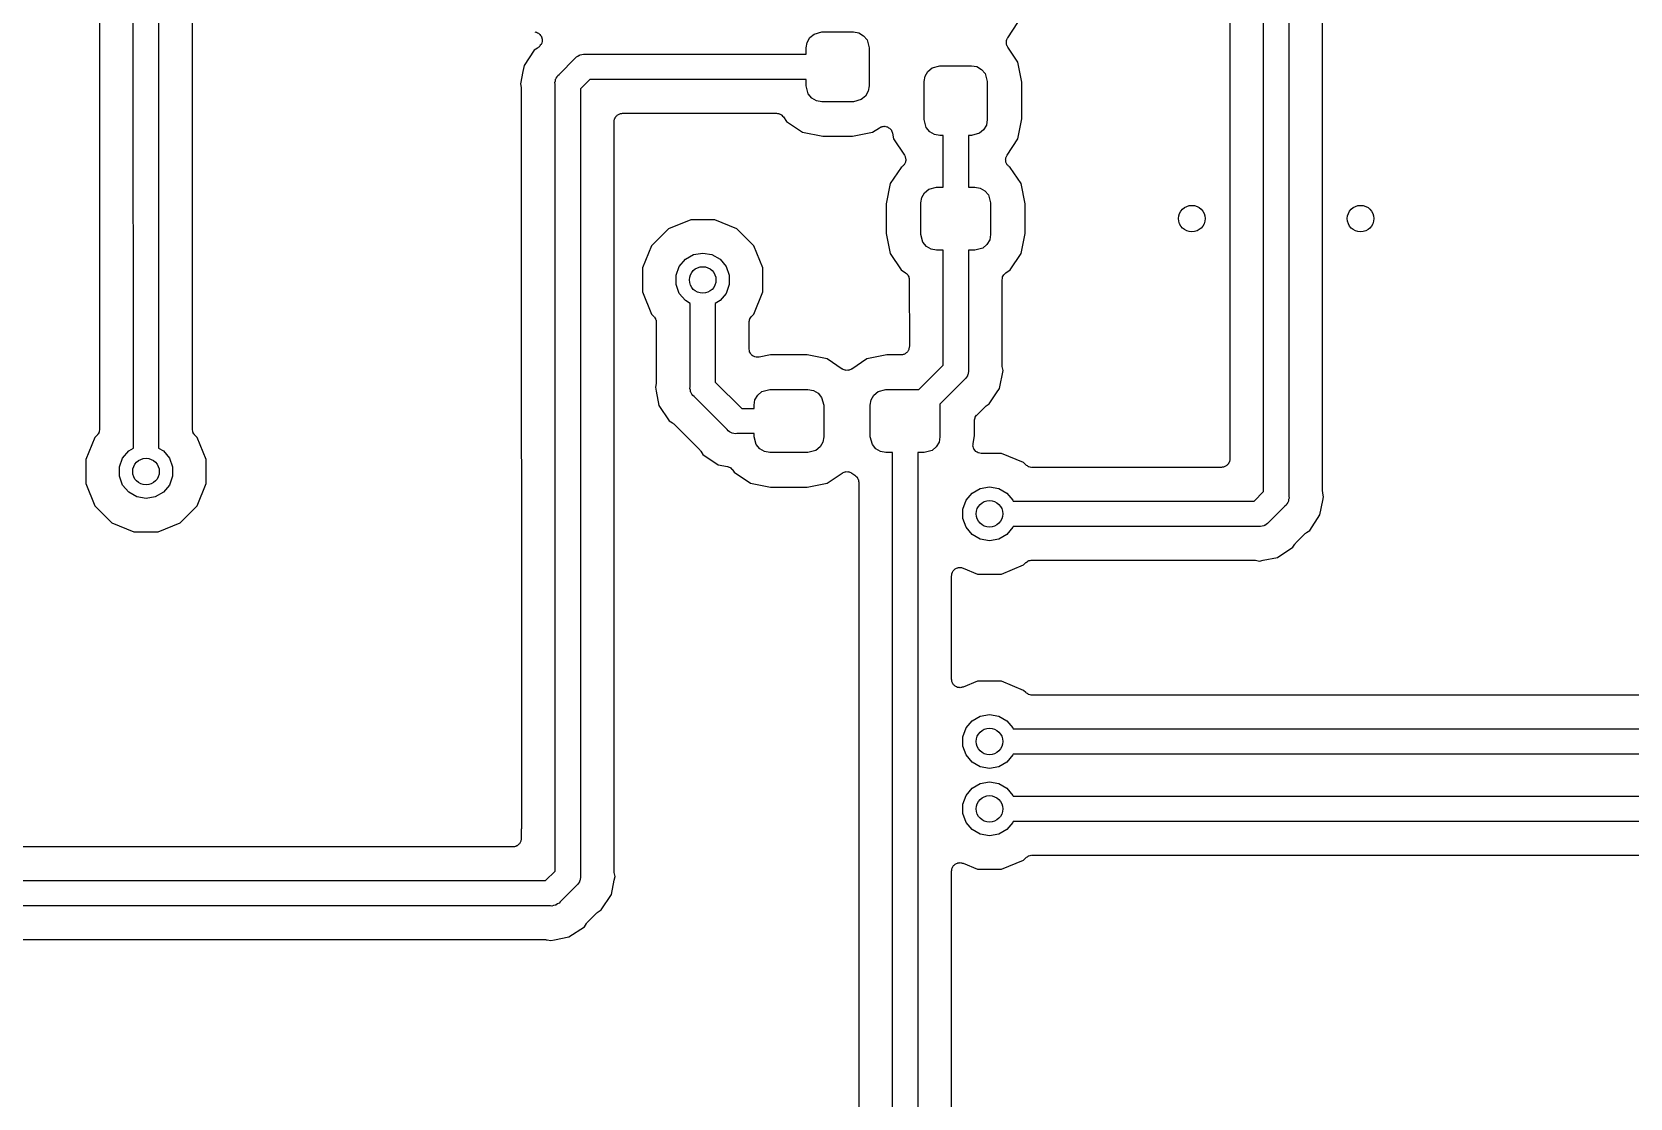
# Model space of a CAD drawing. Extents: x 40 to 163, y -163 to -37.
# Drawn here: x 115.12 to 139.18, y -97.06 to -81.01 of the extents above; entities that cross this region are included whole.
import ezdxf

# ---------------------------------------------------------------- set-up
doc = ezdxf.new("R2010")
doc.units = 0
doc.header["$MEASUREMENT"] = 0
doc.layers.add('BLACK', color=7, linetype='CONTINUOUS')

msp = doc.modelspace()

# ---------------------------------------------------------------- linework, layer by layer
at = {"layer": 'BLACK', "linetype": 'CONTINUOUS'}
for p, q in [((133.668, -87.9321), (133.667, -79.723)), ((134.048, -79.723), (134.048, -88.0027)), ((133.159, -80.1699), (133.16, -87.4395)), ((134.556, -87.9297), (134.556, -80.1699)), ((116.141, -80.5993), (116.142, -86.9918)), ((116.65, -87.2781), (116.649, -80.5263)), ((117.03, -80.5969), (117.03, -87.2781)), ((117.538, -86.9918), (117.538, -80.8599)), ((122.694, -81.0083), (122.711, -81.0098)), ((122.711, -81.0098), (122.716, -81.0121)), ((122.716, -81.0121), (122.722, -81.0131)), ((122.722, -81.0131), (122.736, -81.0214)), ((122.736, -81.0214), (122.751, -81.0284)), ((122.751, -81.0284), (122.755, -81.0324)), ((122.755, -81.0324), (122.76, -81.0352)), ((122.76, -81.0352), (122.77, -81.0479)), ((122.77, -81.0479), (122.782, -81.0596)), ((122.782, -81.0596), (122.785, -81.0647)), ((122.785, -81.0647), (122.788, -81.0689)), ((122.788, -81.0689), (122.794, -81.0845)), ((122.794, -81.0845), (122.801, -81.0996)), ((126.835, -81.0938), (126.898, -81.0408)), ((126.898, -81.0408), (127.016, -81.009)), ((127.016, -81.009), (127.491, -81.009)), ((127.491, -81.009), (127.573, -81.0233)), ((127.573, -81.0233), (127.644, -81.0646)), ((127.644, -81.0646), (127.697, -81.1277)), ((129.815, -81.0964), (129.967, -80.8686)), ((122.686, -81.2844), (122.532, -81.5155)), ((122.734, -81.2524), (122.686, -81.2844)), ((122.743, -81.2438), (122.734, -81.2524)), ((122.754, -81.2366), (122.743, -81.2438)), ((122.768, -81.2222), (122.754, -81.2366)), ((122.777, -81.2087), (122.768, -81.2222)), ((122.788, -81.1959), (122.777, -81.2087)), ((122.79, -81.1907), (122.788, -81.1959)), ((122.793, -81.1861), (122.79, -81.1907)), ((122.798, -81.1701), (122.793, -81.1861)), ((122.803, -81.1545), (122.798, -81.1701)), ((122.801, -81.0996), (122.801, -81.1051)), ((122.801, -81.1051), (122.803, -81.1104)), ((122.803, -81.1104), (122.803, -81.127)), ((122.803, -81.127), (122.805, -81.1435)), ((122.805, -81.1435), (122.803, -81.1489)), ((122.803, -81.1489), (122.803, -81.1545)), ((126.779, -81.2465), (126.793, -81.1653)), ((126.779, -81.3435), (126.779, -81.2465)), ((126.793, -81.1653), (126.835, -81.0938)), ((127.697, -81.1277), (127.729, -81.2465)), ((127.729, -81.2465), (127.729, -81.8215)), ((129.795, -81.1532), (129.797, -81.1452)), ((129.795, -81.167), (129.795, -81.1532)), ((129.795, -81.1808), (129.795, -81.167)), ((129.797, -81.1888), (129.795, -81.1808)), ((129.797, -81.1368), (129.803, -81.1241)), ((129.797, -81.1452), (129.797, -81.1368)), ((129.797, -81.1972), (129.797, -81.1888)), ((129.803, -81.2099), (129.797, -81.1972)), ((129.803, -81.1241), (129.807, -81.1108)), ((129.807, -81.2232), (129.803, -81.2099)), ((129.807, -81.1108), (129.812, -81.1041)), ((129.812, -81.2299), (129.807, -81.2232)), ((129.812, -81.1041), (129.815, -81.0964)), ((129.815, -81.2376), (129.812, -81.2299)), ((129.967, -81.4654), (129.815, -81.2376)), ((122.532, -81.5155), (122.514, -81.6045)), ((123.061, -81.6474), (123.303, -81.4052)), ((123.303, -81.4052), (123.32, -81.3858)), ((123.32, -81.3858), (123.342, -81.3732)), ((123.342, -81.3732), (123.362, -81.3587)), ((123.362, -81.3587), (123.37, -81.3565)), ((123.37, -81.3565), (123.378, -81.3522)), ((123.378, -81.3522), (123.403, -81.3478)), ((123.403, -81.3478), (123.427, -81.3413)), ((123.427, -81.3413), (123.452, -81.3435)), ((123.452, -81.3435), (126.779, -81.3435)), ((128.613, -81.6018), (128.676, -81.5488)), ((128.676, -81.5488), (128.794, -81.517)), ((128.794, -81.517), (129.269, -81.517)), ((129.269, -81.517), (129.351, -81.5313)), ((129.351, -81.5313), (129.422, -81.5726)), ((130.027, -81.767), (129.967, -81.4654)), ((122.514, -81.6045), (122.478, -81.788)), ((122.478, -81.788), (122.489, -81.8445)), ((122.997, -81.7711), (123.004, -81.7467)), ((122.999, -81.7963), (122.997, -81.7711)), ((123, -93.0743), (122.999, -81.7963)), ((123.004, -81.7467), (123.008, -81.7218)), ((123.008, -81.7218), (123.012, -81.7145)), ((123.012, -81.7145), (123.015, -81.7062)), ((123.015, -81.7062), (123.029, -81.6855)), ((123.029, -81.6855), (123.042, -81.6637)), ((123.042, -81.6637), (123.061, -81.6474)), ((123.523, -81.7245), (123.38, -81.8669)), ((126.779, -81.7245), (123.523, -81.7245)), ((126.779, -81.8215), (126.779, -81.7245)), ((128.557, -81.7545), (128.571, -81.6733)), ((128.557, -82.3295), (128.557, -81.7545)), ((128.571, -81.6733), (128.613, -81.6018)), ((129.422, -81.5726), (129.475, -81.6358)), ((129.475, -81.6358), (129.507, -81.7545)), ((129.507, -81.7545), (129.507, -82.3295)), ((130.027, -82.317), (130.027, -81.767)), ((122.489, -81.8445), (122.489, -81.857)), ((122.489, -81.857), (122.491, -81.8693)), ((122.491, -81.8693), (122.492, -93.0097)), ((123.38, -81.8669), (123.38, -93.7177)), ((126.811, -81.9402), (126.779, -81.8215)), ((126.864, -82.0034), (126.811, -81.9402)), ((126.935, -82.0447), (126.864, -82.0034)), ((127.016, -82.059), (126.935, -82.0447)), ((127.61, -82.0272), (127.491, -82.059)), ((127.673, -81.9742), (127.61, -82.0272)), ((127.715, -81.9027), (127.673, -81.9742)), ((127.729, -81.8215), (127.715, -81.9027)), ((123.906, -82.296), (123.913, -82.2875)), ((123.913, -82.2875), (123.918, -82.2779)), ((123.918, -82.2779), (123.927, -82.2707)), ((123.927, -82.2707), (123.934, -82.2622)), ((123.934, -82.2622), (123.943, -82.2567)), ((123.943, -82.2567), (123.952, -82.2495)), ((123.952, -82.2495), (123.962, -82.2457)), ((123.962, -82.2457), (123.972, -82.2402)), ((123.972, -82.2402), (123.983, -82.2382)), ((123.983, -82.2382), (123.993, -82.2344)), ((123.993, -82.2344), (124.005, -82.2344)), ((124.005, -82.2344), (124.015, -82.2325)), ((124.015, -82.2325), (126.332, -82.2325)), ((126.332, -82.2325), (126.35, -82.2356)), ((126.35, -82.2356), (126.368, -82.2376)), ((126.368, -82.2376), (126.371, -82.2394)), ((126.371, -82.2394), (126.376, -82.2402)), ((126.376, -82.2402), (126.391, -82.2491)), ((126.391, -82.2491), (126.407, -82.2571)), ((126.407, -82.2571), (126.41, -82.2601)), ((126.41, -82.2601), (126.414, -82.2622)), ((126.414, -82.2622), (126.425, -82.276)), ((126.425, -82.276), (126.438, -82.2889)), ((126.438, -82.2889), (126.482, -82.3557)), ((127.491, -82.059), (127.016, -82.059)), ((123.888, -82.3595), (123.89, -82.3486)), ((123.888, -93.6447), (123.888, -82.3595)), ((123.89, -82.3374), (123.894, -82.327)), ((123.89, -82.3486), (123.89, -82.3374)), ((123.894, -82.327), (123.896, -82.3161)), ((123.896, -82.3161), (123.902, -82.3064)), ((123.902, -82.3064), (123.906, -82.296)), ((126.482, -82.3557), (126.727, -82.5194)), ((126.727, -82.5194), (127.029, -82.5794)), ((127.479, -82.5794), (127.781, -82.5194)), ((127.781, -82.5194), (127.884, -82.4503)), ((127.884, -82.4503), (127.897, -82.4447)), ((127.897, -82.4447), (127.909, -82.4376)), ((127.909, -82.4376), (127.917, -82.4359)), ((127.917, -82.4359), (127.924, -82.4326)), ((127.924, -82.4326), (127.938, -82.4317)), ((127.938, -82.4317), (127.952, -82.429)), ((127.952, -82.429), (127.96, -82.4302)), ((127.96, -82.4302), (127.968, -82.4297)), ((127.968, -82.4297), (127.982, -82.4336)), ((127.982, -82.4336), (127.995, -82.4357)), ((127.995, -82.4357), (128.003, -82.4397)), ((128.003, -82.4397), (128.011, -82.442)), ((128.011, -82.442), (128.022, -82.4502)), ((128.022, -82.4502), (128.034, -82.4569)), ((128.034, -82.4569), (128.04, -82.4632)), ((128.04, -82.4632), (128.046, -82.4681)), ((128.046, -82.4681), (128.054, -82.4796)), ((128.054, -82.4796), (128.063, -82.49)), ((128.063, -82.49), (128.066, -82.4978)), ((128.066, -82.4978), (128.071, -82.5048)), ((128.071, -82.5048), (128.074, -82.5182)), ((128.074, -82.5182), (128.079, -82.5311)), ((128.079, -82.5311), (128.097, -82.6186)), ((128.589, -82.4483), (128.557, -82.3295)), ((128.642, -82.5114), (128.589, -82.4483)), ((128.713, -82.5527), (128.642, -82.5114)), ((129.451, -82.4822), (129.388, -82.5352)), ((129.493, -82.4107), (129.451, -82.4822)), ((129.507, -82.3295), (129.493, -82.4107)), ((129.967, -82.6186), (130.027, -82.317)), ((127.029, -82.5794), (127.479, -82.5794)), ((128.097, -82.6186), (128.26, -82.8626)), ((128.794, -82.567), (128.713, -82.5527)), ((128.841, -82.567), (128.794, -82.567)), ((128.842, -83.345), (128.841, -82.567)), ((129.269, -82.567), (129.222, -82.567)), ((129.222, -82.567), (129.222, -83.345)), ((129.388, -82.5352), (129.269, -82.567)), ((129.804, -82.8626), (129.967, -82.6186)), ((128.256, -83.0083), (128.248, -83.016)), ((128.261, -82.9983), (128.256, -83.0083)), ((128.26, -82.8626), (128.264, -82.8728)), ((128.268, -82.9894), (128.261, -82.9983)), ((128.264, -82.8728), (128.27, -82.882)), ((128.271, -82.9787), (128.268, -82.9894)), ((128.27, -82.882), (128.273, -82.8928)), ((128.276, -82.9687), (128.271, -82.9787)), ((128.273, -82.8928), (128.277, -82.903)), ((128.277, -82.9577), (128.276, -82.9687)), ((128.277, -82.903), (128.278, -82.9141)), ((128.28, -82.947), (128.277, -82.9577)), ((128.278, -82.9141), (128.281, -82.9249)), ((128.281, -82.9249), (128.28, -82.9359)), ((128.28, -82.9359), (128.28, -82.947)), ((129.783, -82.9249), (129.786, -82.9141)), ((129.784, -82.9359), (129.783, -82.9249)), ((129.784, -82.947), (129.784, -82.9359)), ((129.787, -82.9577), (129.784, -82.947)), ((129.786, -82.9141), (129.787, -82.903)), ((129.787, -82.903), (129.791, -82.8928)), ((129.788, -82.9687), (129.787, -82.9577)), ((129.793, -82.9787), (129.788, -82.9687)), ((129.791, -82.8928), (129.794, -82.882)), ((129.796, -82.9894), (129.793, -82.9787)), ((129.794, -82.882), (129.8, -82.8728)), ((129.803, -82.9983), (129.796, -82.9894)), ((129.8, -82.8728), (129.804, -82.8626)), ((129.808, -83.0083), (129.803, -82.9983)), ((129.816, -83.016), (129.808, -83.0083)), ((128.21, -83.0483), (128.047, -83.2934)), ((128.225, -83.0388), (128.21, -83.0483)), ((128.233, -83.0311), (128.225, -83.0388)), ((128.242, -83.0249), (128.233, -83.0311)), ((128.248, -83.016), (128.242, -83.0249)), ((129.822, -83.0249), (129.816, -83.016)), ((129.831, -83.0311), (129.822, -83.0249)), ((129.839, -83.0388), (129.831, -83.0311)), ((129.854, -83.0483), (129.839, -83.0388)), ((130.017, -83.2934), (129.854, -83.0483)), ((128.047, -83.2934), (127.987, -83.595)), ((128.521, -83.5013), (128.563, -83.4298)), ((128.563, -83.4298), (128.626, -83.3768)), ((128.626, -83.3768), (128.744, -83.345)), ((128.744, -83.345), (128.842, -83.345)), ((129.222, -83.345), (129.32, -83.345)), ((129.32, -83.345), (129.401, -83.3593)), ((129.401, -83.3593), (129.472, -83.4006)), ((129.472, -83.4006), (129.525, -83.4637)), ((129.525, -83.4637), (129.557, -83.5825)), ((130.077, -83.595), (130.017, -83.2934)), ((127.987, -83.595), (127.987, -84.045)), ((128.507, -83.5825), (128.521, -83.5013)), ((128.507, -84.0575), (128.507, -83.5825)), ((129.557, -83.5825), (129.557, -84.0575)), ((130.077, -84.045), (130.077, -83.595)), ((124.708, -83.9742), (124.452, -84.2297)), ((125.041, -83.836), (124.708, -83.9742)), ((125.403, -83.836), (125.041, -83.836)), ((125.736, -83.9742), (125.403, -83.836)), ((125.992, -84.2297), (125.736, -83.9742)), ((127.987, -84.045), (128.047, -84.3466)), ((128.539, -84.1762), (128.507, -84.0575)), ((128.592, -84.2394), (128.539, -84.1762)), ((129.501, -84.2102), (129.438, -84.2632)), ((129.543, -84.1387), (129.501, -84.2102)), ((129.557, -84.0575), (129.543, -84.1387)), ((130.017, -84.3466), (130.077, -84.045)), ((124.452, -84.2297), (124.314, -84.5634)), ((124.87, -84.5409), (124.961, -84.4329)), ((124.961, -84.4329), (125.083, -84.3623)), ((125.083, -84.3623), (125.222, -84.3378)), ((125.222, -84.3378), (125.361, -84.3623)), ((125.361, -84.3623), (125.483, -84.4329)), ((125.483, -84.4329), (125.574, -84.5409)), ((126.13, -84.5634), (125.992, -84.2297)), ((128.047, -84.3466), (128.21, -84.5917)), ((128.663, -84.2807), (128.592, -84.2394)), ((128.744, -84.295), (128.663, -84.2807)), ((128.841, -84.295), (128.744, -84.295)), ((128.842, -86.0271), (128.841, -84.295)), ((129.32, -84.295), (129.222, -84.295)), ((129.222, -84.295), (129.222, -86.0977)), ((129.438, -84.2632), (129.32, -84.295)), ((129.854, -84.5917), (130.017, -84.3466)), ((124.314, -84.5634), (124.314, -84.9246)), ((124.822, -84.6735), (124.87, -84.5409)), ((124.822, -84.8145), (124.822, -84.6735)), ((125.574, -84.5409), (125.622, -84.6735)), ((125.622, -84.6735), (125.622, -84.8145)), ((126.13, -84.9246), (126.13, -84.5634)), ((128.21, -84.5917), (128.277, -84.6363)), ((128.277, -84.6363), (128.29, -84.6487)), ((128.29, -84.6487), (128.304, -84.6602)), ((128.304, -84.6602), (128.306, -84.6639)), ((128.306, -84.6639), (128.309, -84.6668)), ((128.309, -84.6668), (128.317, -84.6829)), ((128.317, -84.6829), (128.326, -84.6984)), ((129.738, -84.6984), (129.747, -84.6829)), ((129.747, -84.6829), (129.755, -84.6668)), ((129.755, -84.6668), (129.758, -84.6639)), ((129.758, -84.6639), (129.76, -84.6602)), ((129.76, -84.6602), (129.774, -84.6487)), ((129.774, -84.6487), (129.787, -84.6363)), ((129.787, -84.6363), (129.854, -84.5917)), ((124.314, -84.9246), (124.452, -85.2583)), ((124.87, -84.9471), (124.822, -84.8145)), ((125.622, -84.8145), (125.574, -84.9471)), ((125.992, -85.2583), (126.13, -84.9246)), ((128.326, -84.6984), (128.327, -84.7026)), ((128.327, -84.7026), (128.328, -84.7063)), ((128.328, -84.7063), (128.33, -84.7242)), ((128.33, -84.7242), (128.333, -84.7419)), ((128.333, -84.7419), (128.334, -85.7456)), ((129.731, -84.7419), (129.734, -84.7242)), ((129.731, -86.0247), (129.731, -84.7419)), ((129.734, -84.7242), (129.736, -84.7063)), ((129.736, -84.7063), (129.737, -84.7026)), ((129.737, -84.7026), (129.738, -84.6984)), ((124.961, -85.0551), (124.87, -84.9471)), ((125.032, -85.0959), (124.961, -85.0551)), ((125.031, -86.3517), (125.032, -85.0959)), ((125.483, -85.0551), (125.412, -85.0959)), ((125.412, -85.0959), (125.412, -86.2811)), ((125.574, -84.9471), (125.483, -85.0551)), ((124.452, -85.2583), (124.486, -85.2924)), ((124.486, -85.2924), (124.49, -85.297)), ((124.49, -85.297), (124.494, -85.3006)), ((124.494, -85.3006), (124.502, -85.3149)), ((124.502, -85.3149), (124.512, -85.3285)), ((124.512, -85.3285), (124.513, -85.3339)), ((124.513, -85.3339), (124.516, -85.3388)), ((124.516, -85.3388), (124.519, -85.3551)), ((124.519, -85.3551), (124.523, -85.3711)), ((124.523, -85.3711), (124.523, -85.3767)), ((124.523, -85.3767), (124.524, -85.3822)), ((124.524, -85.3822), (124.523, -86.2787)), ((125.92, -85.3822), (125.921, -85.3767)), ((125.92, -85.7824), (125.92, -85.3822)), ((125.921, -85.3711), (125.925, -85.3551)), ((125.921, -85.3767), (125.921, -85.3711)), ((125.925, -85.3551), (125.928, -85.3388)), ((125.928, -85.3388), (125.931, -85.3339)), ((125.931, -85.3339), (125.932, -85.3285)), ((125.932, -85.3285), (125.942, -85.3149)), ((125.942, -85.3149), (125.95, -85.3006)), ((125.95, -85.3006), (125.954, -85.297)), ((125.954, -85.297), (125.958, -85.2924)), ((125.958, -85.2924), (125.992, -85.2583)), ((125.921, -85.7837), (125.92, -85.7824)), ((125.921, -85.7851), (125.921, -85.7837)), ((125.925, -85.8054), (125.921, -85.7851)), ((125.928, -85.8258), (125.925, -85.8054)), ((125.929, -85.827), (125.928, -85.8258)), ((125.929, -85.8284), (125.929, -85.827)), ((125.94, -85.8461), (125.929, -85.8284)), ((125.95, -85.864), (125.94, -85.8461)), ((125.951, -85.8649), (125.95, -85.864)), ((125.952, -85.8661), (125.951, -85.8649)), ((125.968, -85.879), (125.952, -85.8661)), ((125.984, -85.8923), (125.968, -85.879)), ((125.985, -85.8928), (125.984, -85.8923)), ((125.986, -85.8937), (125.985, -85.8928)), ((126.006, -85.9004), (125.986, -85.8937)), ((126.025, -85.9074), (126.006, -85.9004)), ((126.245, -85.8726), (126.072, -85.9069)), ((126.795, -85.8726), (126.245, -85.8726)), ((127.097, -85.9326), (126.795, -85.8726)), ((127.995, -85.8726), (127.693, -85.9326)), ((128.207, -85.8726), (127.995, -85.8726)), ((128.217, -85.8706), (128.207, -85.8726)), ((128.229, -85.8706), (128.217, -85.8706)), ((128.239, -85.8668), (128.229, -85.8706)), ((128.25, -85.8649), (128.239, -85.8668)), ((128.26, -85.8593), (128.25, -85.8649)), ((128.27, -85.8555), (128.26, -85.8593)), ((128.279, -85.8484), (128.27, -85.8555)), ((128.288, -85.8428), (128.279, -85.8484)), ((128.295, -85.8343), (128.288, -85.8428)), ((128.304, -85.8272), (128.295, -85.8343)), ((128.309, -85.8176), (128.304, -85.8272)), ((128.316, -85.8091), (128.309, -85.8176)), ((128.32, -85.7986), (128.316, -85.8091)), ((128.326, -85.789), (128.32, -85.7986)), ((128.328, -85.7781), (128.326, -85.789)), ((128.332, -85.7676), (128.328, -85.7781)), ((128.334, -85.7456), (128.332, -85.7565)), ((128.332, -85.7565), (128.332, -85.7676)), ((126.027, -85.9074), (126.025, -85.9074)), ((126.028, -85.9079), (126.027, -85.9074)), ((126.049, -85.9074), (126.028, -85.9079)), ((126.07, -85.9074), (126.049, -85.9074)), ((126.071, -85.9069), (126.07, -85.9074)), ((126.072, -85.9069), (126.071, -85.9069)), ((127.324, -86.0848), (127.097, -85.9326)), ((127.332, -86.0882), (127.324, -86.0848)), ((127.339, -86.0931), (127.332, -86.0882)), ((127.352, -86.097), (127.339, -86.0931)), ((127.365, -86.1026), (127.352, -86.097)), ((127.373, -86.1031), (127.365, -86.1026)), ((127.381, -86.1054), (127.373, -86.1031)), ((127.395, -86.1045), (127.381, -86.1054)), ((127.409, -86.1054), (127.395, -86.1045)), ((127.417, -86.1031), (127.409, -86.1054)), ((127.425, -86.1026), (127.417, -86.1031)), ((127.438, -86.097), (127.425, -86.1026)), ((127.451, -86.0931), (127.438, -86.097)), ((127.458, -86.0882), (127.451, -86.0931)), ((127.466, -86.0848), (127.458, -86.0882)), ((127.693, -85.9326), (127.466, -86.0848)), ((128.476, -86.393), (128.842, -86.0271)), ((129.225, -86.1229), (129.218, -86.1473)), ((129.222, -86.0977), (129.225, -86.1229)), ((129.69, -86.3785), (129.744, -86.106)), ((129.733, -86.037), (129.731, -86.0247)), ((129.733, -86.0495), (129.733, -86.037)), ((129.744, -86.106), (129.733, -86.0495)), ((124.521, -86.3035), (124.51, -86.36)), ((124.51, -86.36), (124.521, -86.4165)), ((124.523, -86.2787), (124.521, -86.291)), ((124.521, -86.291), (124.521, -86.3035)), ((125.029, -86.3769), (125.031, -86.3517)), ((125.036, -86.4013), (125.029, -86.3769)), ((125.412, -86.2811), (125.809, -86.6775)), ((129.161, -86.2466), (128.791, -86.6162)), ((129.18, -86.2303), (129.161, -86.2466)), ((129.193, -86.2084), (129.18, -86.2303)), ((129.207, -86.1877), (129.193, -86.2084)), ((129.21, -86.1795), (129.207, -86.1877)), ((129.214, -86.1722), (129.21, -86.1795)), ((129.218, -86.1473), (129.214, -86.1722)), ((129.646, -86.4436), (129.69, -86.3785)), ((124.521, -86.4165), (124.521, -86.4165)), ((124.521, -86.4165), (124.564, -86.6325)), ((125.04, -86.4262), (125.036, -86.4013)), ((125.044, -86.4335), (125.04, -86.4262)), ((125.047, -86.4417), (125.044, -86.4335)), ((125.061, -86.4625), (125.047, -86.4417)), ((125.074, -86.4843), (125.061, -86.4625)), ((125.093, -86.5006), (125.074, -86.4843)), ((125.589, -86.9968), (125.093, -86.5006)), ((125.995, -86.6305), (126.009, -86.5493)), ((126.009, -86.5493), (126.051, -86.4778)), ((126.051, -86.4778), (126.114, -86.4248)), ((126.114, -86.4248), (126.232, -86.393)), ((126.232, -86.393), (126.807, -86.393)), ((126.807, -86.393), (126.889, -86.4073)), ((126.889, -86.4073), (126.96, -86.4486)), ((126.96, -86.4486), (127.013, -86.5117)), ((127.013, -86.5117), (127.045, -86.6305)), ((127.745, -86.6305), (127.759, -86.5493)), ((127.759, -86.5493), (127.801, -86.4778)), ((127.801, -86.4778), (127.864, -86.4248)), ((127.864, -86.4248), (127.982, -86.393)), ((127.982, -86.393), (128.476, -86.393)), ((128.791, -86.6162), (128.795, -86.6305)), ((129.488, -86.6416), (129.536, -86.6096)), ((129.536, -86.6096), (129.646, -86.4436)), ((129.646, -86.4436), (129.646, -86.4436)), ((124.564, -86.6325), (124.718, -86.8636)), ((124.718, -86.8636), (124.766, -86.8956)), ((125.809, -86.6775), (125.995, -86.6775)), ((125.995, -86.6775), (125.995, -86.6305)), ((127.045, -86.6305), (127.045, -87.1055)), ((127.745, -87.1055), (127.745, -86.6305)), ((128.795, -86.6305), (128.795, -87.1055)), ((129.315, -86.863), (129.316, -86.8575)), ((129.315, -87.093), (129.315, -86.863)), ((129.316, -86.8519), (129.32, -86.8359)), ((129.316, -86.8575), (129.316, -86.8519)), ((129.32, -86.8359), (129.323, -86.8196)), ((129.323, -86.8196), (129.326, -86.8147)), ((129.326, -86.8147), (129.327, -86.8093)), ((129.327, -86.8093), (129.337, -86.7957)), ((129.337, -86.7957), (129.345, -86.7814)), ((129.345, -86.7814), (129.349, -86.7778)), ((129.349, -86.7778), (129.353, -86.7732)), ((129.353, -86.7732), (129.468, -86.6574)), ((129.468, -86.6574), (129.479, -86.6502)), ((129.479, -86.6502), (129.488, -86.6416)), ((116.104, -87.0816), (116.07, -87.1157)), ((116.108, -87.077), (116.104, -87.0816)), ((116.112, -87.0734), (116.108, -87.077)), ((116.12, -87.059), (116.112, -87.0734)), ((116.13, -87.0455), (116.12, -87.059)), ((116.131, -87.0401), (116.13, -87.0455)), ((116.134, -87.0352), (116.131, -87.0401)), ((116.137, -87.0189), (116.134, -87.0352)), ((116.141, -87.0029), (116.137, -87.0189)), ((116.142, -86.9918), (116.141, -86.9973)), ((116.141, -86.9973), (116.141, -87.0029)), ((117.539, -86.9973), (117.538, -86.9918)), ((117.539, -87.0029), (117.539, -86.9973)), ((117.543, -87.0189), (117.539, -87.0029)), ((117.546, -87.0352), (117.543, -87.0189)), ((117.549, -87.0401), (117.546, -87.0352)), ((117.55, -87.0455), (117.549, -87.0401)), ((117.56, -87.0591), (117.55, -87.0455)), ((117.568, -87.0734), (117.56, -87.0591)), ((117.572, -87.077), (117.568, -87.0734)), ((117.576, -87.0816), (117.572, -87.077)), ((117.61, -87.1157), (117.576, -87.0816)), ((124.766, -86.8956), (124.775, -86.9042)), ((124.775, -86.9042), (124.786, -86.9114)), ((124.786, -86.9114), (125.179, -87.3044)), ((125.606, -87.0162), (125.589, -86.9968)), ((125.628, -87.0288), (125.606, -87.0162)), ((125.648, -87.0433), (125.628, -87.0288)), ((125.656, -87.0455), (125.648, -87.0433)), ((125.664, -87.0498), (125.656, -87.0455)), ((125.689, -87.0542), (125.664, -87.0498)), ((125.713, -87.0607), (125.689, -87.0542)), ((125.738, -87.0585), (125.713, -87.0607)), ((125.995, -87.0585), (125.738, -87.0585)), ((125.995, -87.1055), (125.995, -87.0585)), ((129.293, -87.2052), (129.315, -87.093)), ((116.07, -87.1157), (115.932, -87.4494)), ((116.488, -87.4269), (116.579, -87.3189)), ((116.579, -87.3189), (116.65, -87.2781)), ((117.03, -87.2781), (117.101, -87.3189)), ((117.101, -87.3189), (117.192, -87.4269)), ((117.748, -87.4494), (117.61, -87.1157)), ((125.179, -87.3044), (125.186, -87.3146)), ((125.186, -87.3146), (125.194, -87.3237)), ((125.194, -87.3237), (125.226, -87.3716)), ((126.027, -87.2242), (125.995, -87.1055)), ((126.08, -87.2874), (126.027, -87.2242)), ((126.151, -87.3287), (126.08, -87.2874)), ((126.232, -87.343), (126.151, -87.3287)), ((126.807, -87.343), (126.232, -87.343)), ((126.926, -87.3112), (126.807, -87.343)), ((126.989, -87.2582), (126.926, -87.3112)), ((127.031, -87.1867), (126.989, -87.2582)), ((127.045, -87.1055), (127.031, -87.1867)), ((127.777, -87.2242), (127.745, -87.1055)), ((127.83, -87.2874), (127.777, -87.2242)), ((127.901, -87.3287), (127.83, -87.2874)), ((127.982, -87.343), (127.901, -87.3287)), ((128.079, -87.343), (127.982, -87.343)), ((128.08, -88.1213), (128.079, -87.343)), ((128.558, -87.343), (128.46, -87.343)), ((128.46, -87.343), (128.46, -102.862)), ((128.676, -87.3112), (128.558, -87.343)), ((128.739, -87.2582), (128.676, -87.3112)), ((128.781, -87.1867), (128.739, -87.2582)), ((128.795, -87.1055), (128.781, -87.1867)), ((129.292, -87.2493), (129.293, -87.2286)), ((129.293, -87.2506), (129.292, -87.2493)), ((129.293, -87.2066), (129.293, -87.2052)), ((129.293, -87.2079), (129.293, -87.2066)), ((129.293, -87.2286), (129.293, -87.2079)), ((129.293, -87.2521), (129.293, -87.2506)), ((129.3, -87.2715), (129.293, -87.2521)), ((129.306, -87.2911), (129.3, -87.2715)), ((129.307, -87.2922), (129.306, -87.2911)), ((129.308, -87.2935), (129.307, -87.2922)), ((129.321, -87.3094), (129.308, -87.2935)), ((129.334, -87.3255), (129.321, -87.3094)), ((129.335, -87.3262), (129.334, -87.3255)), ((129.336, -87.3273), (129.335, -87.3262)), ((129.354, -87.3376), (129.336, -87.3273)), ((129.372, -87.3484), (129.354, -87.3376)), ((115.932, -87.4494), (115.932, -87.8106)), ((116.44, -87.5595), (116.488, -87.4269)), ((116.44, -87.7005), (116.44, -87.5595)), ((117.192, -87.4269), (117.24, -87.5595)), ((117.24, -87.5595), (117.24, -87.7005)), ((117.748, -87.8106), (117.748, -87.4494)), ((125.226, -87.3716), (125.457, -87.526)), ((125.457, -87.526), (125.596, -87.5535)), ((125.596, -87.5535), (125.601, -87.5556)), ((125.601, -87.5556), (125.607, -87.5562)), ((125.607, -87.5562), (125.622, -87.5635)), ((125.622, -87.5635), (125.637, -87.5695)), ((125.637, -87.5695), (125.641, -87.5732)), ((125.641, -87.5732), (125.646, -87.5757)), ((125.646, -87.5757), (125.658, -87.5877)), ((129.373, -87.3486), (129.372, -87.3484)), ((129.374, -87.3493), (129.373, -87.3486)), ((129.395, -87.3529), (129.374, -87.3493)), ((129.415, -87.357), (129.395, -87.3529)), ((129.416, -87.3568), (129.415, -87.357)), ((129.418, -87.357), (129.416, -87.3568)), ((129.721, -87.357), (129.418, -87.357)), ((130.054, -87.4952), (129.721, -87.357)), ((130.088, -87.5293), (130.054, -87.4952)), ((130.093, -87.5325), (130.088, -87.5293)), ((130.097, -87.5368), (130.093, -87.5325)), ((130.111, -87.5451), (130.097, -87.5368)), ((130.125, -87.5546), (130.111, -87.5451)), ((130.13, -87.556), (130.125, -87.5546)), ((130.135, -87.5588), (130.13, -87.556)), ((130.151, -87.5617), (130.135, -87.5588)), ((130.167, -87.566), (130.151, -87.5617)), ((130.173, -87.5655), (130.167, -87.566)), ((130.178, -87.5665), (130.173, -87.5655)), ((133.033, -87.5665), (130.178, -87.5665)), ((133.043, -87.5646), (133.033, -87.5665)), ((133.055, -87.5646), (133.043, -87.5646)), ((133.065, -87.5608), (133.055, -87.5646)), ((133.076, -87.5588), (133.065, -87.5608)), ((133.086, -87.5533), (133.076, -87.5588)), ((133.096, -87.5495), (133.086, -87.5533)), ((133.105, -87.5423), (133.096, -87.5495)), ((133.114, -87.5368), (133.105, -87.5423)), ((133.121, -87.5283), (133.114, -87.5368)), ((133.13, -87.5211), (133.121, -87.5283)), ((133.135, -87.5115), (133.13, -87.5211)), ((133.142, -87.503), (133.135, -87.5115)), ((133.146, -87.4926), (133.142, -87.503)), ((133.152, -87.4829), (133.146, -87.4926)), ((133.154, -87.472), (133.152, -87.4829)), ((133.158, -87.4616), (133.154, -87.472)), ((133.16, -87.4395), (133.158, -87.4504)), ((133.158, -87.4504), (133.158, -87.4616)), ((115.932, -87.8106), (116.07, -88.1443)), ((116.488, -87.8331), (116.44, -87.7005)), ((117.24, -87.7005), (117.192, -87.8331)), ((117.61, -88.1443), (117.748, -87.8106)), ((125.658, -87.5877), (125.67, -87.5986)), ((125.67, -87.5986), (125.673, -87.6035)), ((125.673, -87.6035), (125.677, -87.6075)), ((125.677, -87.6075), (125.698, -87.6397)), ((125.698, -87.6397), (125.943, -87.8034)), ((125.943, -87.8034), (126.245, -87.8634)), ((126.795, -87.8634), (127.097, -87.8034)), ((127.097, -87.8034), (127.324, -87.6512)), ((127.324, -87.6512), (127.332, -87.6478)), ((127.332, -87.6478), (127.339, -87.6429)), ((127.339, -87.6429), (127.352, -87.639)), ((127.352, -87.639), (127.365, -87.6334)), ((127.365, -87.6334), (127.373, -87.6329)), ((127.373, -87.6329), (127.381, -87.6306)), ((127.381, -87.6306), (127.395, -87.6315)), ((127.395, -87.6315), (127.409, -87.6306)), ((127.409, -87.6306), (127.417, -87.6329)), ((127.417, -87.6329), (127.425, -87.6334)), ((127.425, -87.6334), (127.438, -87.639)), ((127.438, -87.639), (127.451, -87.6429)), ((127.451, -87.6429), (127.458, -87.6478)), ((127.458, -87.6478), (127.466, -87.6512)), ((127.466, -87.6512), (127.515, -87.6843)), ((127.515, -87.6843), (127.528, -87.6967)), ((127.528, -87.6967), (127.542, -87.7082)), ((127.542, -87.7082), (127.544, -87.7119)), ((127.544, -87.7119), (127.547, -87.7148)), ((127.547, -87.7148), (127.555, -87.7309)), ((127.555, -87.7309), (127.564, -87.7464)), ((127.564, -87.7464), (127.565, -87.7506)), ((127.565, -87.7506), (127.566, -87.7543)), ((127.566, -87.7543), (127.568, -87.7722)), ((127.568, -87.7722), (127.572, -87.7899)), ((127.572, -87.7899), (127.572, -88.0567)), ((116.579, -87.9411), (116.488, -87.8331)), ((116.701, -88.0117), (116.579, -87.9411)), ((116.84, -88.0362), (116.701, -88.0117)), ((116.979, -88.0117), (116.84, -88.0362)), ((117.101, -87.9411), (116.979, -88.0117)), ((117.192, -87.8331), (117.101, -87.9411)), ((126.245, -87.8634), (126.795, -87.8634)), ((127.572, -88.0567), (127.572, -88.0567)), ((127.572, -88.0567), (127.572, -88.3107)), ((129.14, -88.1945), (129.188, -88.0619)), ((129.188, -88.0619), (129.279, -87.9539)), ((129.279, -87.9539), (129.401, -87.8833)), ((129.401, -87.8833), (129.54, -87.8588)), ((129.54, -87.8588), (129.679, -87.8833)), ((129.679, -87.8833), (129.801, -87.9539)), ((129.801, -87.9539), (129.892, -88.0619)), ((129.892, -88.0619), (129.896, -88.0745)), ((133.525, -88.0745), (133.668, -87.9321)), ((134.044, -88.0523), (134.04, -88.0772)), ((134.051, -88.0279), (134.044, -88.0523)), ((134.048, -88.0027), (134.051, -88.0279)), ((134.559, -87.942), (134.556, -87.9297)), ((134.559, -87.9545), (134.559, -87.942)), ((134.57, -88.011), (134.559, -87.9545)), ((134.559, -88.0675), (134.57, -88.011)), ((116.07, -88.1443), (116.326, -88.3998)), ((117.354, -88.3998), (117.61, -88.1443)), ((128.08, -88.3753), (128.079, -88.1213)), ((128.079, -88.1213), (128.08, -88.1213)), ((129.14, -88.3355), (129.14, -88.1945)), ((129.896, -88.0745), (133.525, -88.0745)), ((133.987, -88.1516), (133.745, -88.3938)), ((134.006, -88.1353), (133.987, -88.1516)), ((134.019, -88.1135), (134.006, -88.1353)), ((134.033, -88.0928), (134.019, -88.1135)), ((134.036, -88.0845), (134.033, -88.0928)), ((134.04, -88.0772), (134.036, -88.0845)), ((134.362, -88.5146), (134.516, -88.2835)), ((134.516, -88.2835), (134.559, -88.0675)), ((134.559, -88.0675), (134.559, -88.0675)), ((116.326, -88.3998), (116.659, -88.538)), ((116.659, -88.538), (117.021, -88.538)), ((117.021, -88.538), (117.354, -88.3998)), ((127.572, -88.3107), (127.572, -99.5136)), ((128.08, -99.5783), (128.079, -88.3753)), ((128.079, -88.3753), (128.08, -88.3753)), ((129.188, -88.4681), (129.14, -88.3355)), ((129.279, -88.5761), (129.188, -88.4681)), ((129.892, -88.4681), (129.801, -88.5761)), ((129.896, -88.4555), (129.892, -88.4681)), ((133.596, -88.4555), (129.896, -88.4555)), ((133.621, -88.4577), (133.596, -88.4555)), ((133.645, -88.4512), (133.621, -88.4577)), ((133.67, -88.4468), (133.645, -88.4512)), ((133.678, -88.4425), (133.67, -88.4468)), ((133.686, -88.4403), (133.678, -88.4425)), ((133.706, -88.4258), (133.686, -88.4403)), ((133.728, -88.4132), (133.706, -88.4258)), ((133.745, -88.3938), (133.728, -88.4132)), ((134.305, -88.5552), (134.314, -88.5466)), ((134.314, -88.5466), (134.362, -88.5146)), ((129.401, -88.6467), (129.279, -88.5761)), ((129.54, -88.6712), (129.401, -88.6467)), ((129.679, -88.6467), (129.54, -88.6712)), ((129.801, -88.5761), (129.679, -88.6467)), ((133.877, -88.923), (134.108, -88.7686)), ((134.108, -88.7686), (134.14, -88.7207)), ((134.14, -88.7207), (134.148, -88.7116)), ((134.148, -88.7116), (134.155, -88.7014)), ((134.155, -88.7014), (134.294, -88.5624)), ((134.294, -88.5624), (134.305, -88.5552)), ((130.054, -89.0348), (130.088, -89.0007)), ((130.088, -89.0007), (130.093, -88.9975)), ((130.093, -88.9975), (130.097, -88.9932)), ((130.097, -88.9932), (130.111, -88.9849)), ((130.111, -88.9849), (130.125, -88.9754)), ((130.125, -88.9754), (130.13, -88.974)), ((130.13, -88.974), (130.135, -88.9712)), ((130.135, -88.9712), (130.151, -88.9683)), ((130.151, -88.9683), (130.167, -88.964)), ((130.167, -88.964), (130.173, -88.9645)), ((130.173, -88.9645), (130.178, -88.9635)), ((130.178, -88.9635), (133.523, -88.9635)), ((133.523, -88.9635), (133.535, -88.9657)), ((133.535, -88.9657), (133.547, -88.9659)), ((133.547, -88.9659), (133.604, -88.9772)), ((133.604, -88.9772), (133.661, -88.9659)), ((133.661, -88.9659), (133.877, -88.923)), ((133.661, -88.9659), (133.661, -88.9659)), ((128.969, -89.2012), (128.971, -89.1875)), ((128.969, -90.7578), (128.969, -89.2012)), ((128.971, -89.1875), (128.972, -89.1737)), ((128.972, -89.1737), (128.975, -89.1659)), ((128.975, -89.1659), (128.976, -89.1577)), ((128.976, -89.1577), (128.983, -89.1457)), ((128.983, -89.1457), (128.988, -89.1329)), ((128.988, -89.1329), (128.994, -89.1268)), ((128.994, -89.1268), (128.998, -89.1195)), ((128.998, -89.1195), (129.009, -89.1106)), ((129.009, -89.1106), (129.018, -89.1004)), ((129.018, -89.1004), (129.026, -89.0965)), ((129.026, -89.0965), (129.032, -89.0912)), ((129.032, -89.0912), (129.045, -89.0864)), ((129.045, -89.0864), (129.057, -89.08)), ((129.057, -89.08), (129.066, -89.0789)), ((129.066, -89.0789), (129.073, -89.0761)), ((129.073, -89.0761), (129.087, -89.0761)), ((129.087, -89.0761), (129.101, -89.0743)), ((129.101, -89.0743), (129.109, -89.0761)), ((129.109, -89.0761), (129.118, -89.0761)), ((129.118, -89.0761), (129.131, -89.0808)), ((129.131, -89.0808), (129.144, -89.0838)), ((129.144, -89.0838), (129.359, -89.173)), ((129.359, -89.173), (129.721, -89.173)), ((129.721, -89.173), (130.054, -89.0348)), ((128.971, -90.7715), (128.969, -90.7578)), ((128.972, -90.7853), (128.971, -90.7715)), ((128.975, -90.7931), (128.972, -90.7853)), ((128.976, -90.8013), (128.975, -90.7931)), ((128.983, -90.8133), (128.976, -90.8013)), ((128.988, -90.8261), (128.983, -90.8133)), ((128.994, -90.8322), (128.988, -90.8261)), ((128.998, -90.8395), (128.994, -90.8322)), ((129.009, -90.8484), (128.998, -90.8395)), ((129.018, -90.8586), (129.009, -90.8484)), ((129.026, -90.8625), (129.018, -90.8586)), ((129.032, -90.8678), (129.026, -90.8625)), ((129.045, -90.8726), (129.032, -90.8678)), ((129.057, -90.879), (129.045, -90.8726)), ((129.066, -90.8801), (129.057, -90.879)), ((129.073, -90.8829), (129.066, -90.8801)), ((129.087, -90.8829), (129.073, -90.8829)), ((129.101, -90.8847), (129.087, -90.8829)), ((129.109, -90.8829), (129.101, -90.8847)), ((129.118, -90.8829), (129.109, -90.8829)), ((129.131, -90.8782), (129.118, -90.8829)), ((129.144, -90.8752), (129.131, -90.8782)), ((129.359, -90.786), (129.144, -90.8752)), ((129.721, -90.786), (129.359, -90.786)), ((130.054, -90.9242), (129.721, -90.786)), ((130.088, -90.9583), (130.054, -90.9242)), ((130.093, -90.9615), (130.088, -90.9583)), ((130.097, -90.9658), (130.093, -90.9615)), ((130.111, -90.9741), (130.097, -90.9658)), ((130.125, -90.9836), (130.111, -90.9741)), ((130.13, -90.985), (130.125, -90.9836)), ((130.135, -90.9878), (130.13, -90.985)), ((130.151, -90.9907), (130.135, -90.9878)), ((130.167, -90.995), (130.151, -90.9907)), ((130.173, -90.9945), (130.167, -90.995)), ((130.178, -90.9955), (130.173, -90.9945)), ((146.682, -90.9955), (130.178, -90.9955)), ((129.188, -91.4909), (129.279, -91.3829)), ((129.279, -91.3829), (129.401, -91.3123)), ((129.401, -91.3123), (129.54, -91.2878)), ((129.54, -91.2878), (129.679, -91.3123)), ((129.679, -91.3123), (129.801, -91.3829)), ((129.801, -91.3829), (129.892, -91.4909)), ((129.14, -91.6235), (129.188, -91.4909)), ((129.14, -91.7645), (129.14, -91.6235)), ((129.892, -91.4909), (129.896, -91.5035)), ((129.896, -91.5035), (146.964, -91.5035)), ((129.188, -91.8971), (129.14, -91.7645)), ((129.279, -92.0051), (129.188, -91.8971)), ((129.892, -91.8971), (129.801, -92.0051)), ((129.896, -91.8845), (129.892, -91.8971)), ((146.964, -91.8845), (129.896, -91.8845)), ((129.401, -92.0757), (129.279, -92.0051)), ((129.54, -92.1002), (129.401, -92.0757)), ((129.679, -92.0757), (129.54, -92.1002)), ((129.801, -92.0051), (129.679, -92.0757)), ((129.279, -92.3989), (129.401, -92.3283)), ((129.401, -92.3283), (129.54, -92.3038)), ((129.54, -92.3038), (129.679, -92.3283)), ((129.679, -92.3283), (129.801, -92.3989)), ((129.14, -92.6395), (129.188, -92.5069)), ((129.188, -92.5069), (129.279, -92.3989)), ((129.801, -92.3989), (129.892, -92.5069)), ((129.892, -92.5069), (129.896, -92.5195)), ((129.896, -92.5195), (147.876, -92.5195)), ((129.14, -92.7805), (129.14, -92.6395)), ((129.188, -92.9131), (129.14, -92.7805)), ((122.492, -93.0097), (122.491, -93.0097)), ((122.491, -93.0097), (122.491, -93.1545)), ((123, -93.6471), (122.999, -93.0743)), ((122.999, -93.0743), (123, -93.0743)), ((129.279, -93.0211), (129.188, -92.9131)), ((129.401, -93.0917), (129.279, -93.0211)), ((129.54, -93.1162), (129.401, -93.0917)), ((129.679, -93.0917), (129.54, -93.1162)), ((129.801, -93.0211), (129.679, -93.0917)), ((129.892, -92.9131), (129.801, -93.0211)), ((129.896, -92.9005), (129.892, -92.9131)), ((147.947, -92.9005), (129.896, -92.9005)), ((122.364, -93.2815), (104.778, -93.2815)), ((122.375, -93.2796), (122.364, -93.2815)), ((122.387, -93.2796), (122.375, -93.2796)), ((122.397, -93.2758), (122.387, -93.2796)), ((122.408, -93.2738), (122.397, -93.2758)), ((122.418, -93.2683), (122.408, -93.2738)), ((122.428, -93.2645), (122.418, -93.2683)), ((122.437, -93.2573), (122.428, -93.2645)), ((122.446, -93.2518), (122.437, -93.2573)), ((122.453, -93.2433), (122.446, -93.2518)), ((122.462, -93.2361), (122.453, -93.2433)), ((122.467, -93.2265), (122.462, -93.2361)), ((122.474, -93.218), (122.467, -93.2265)), ((122.478, -93.2076), (122.474, -93.218)), ((122.484, -93.1979), (122.478, -93.2076)), ((122.486, -93.187), (122.484, -93.1979)), ((122.49, -93.1766), (122.486, -93.187)), ((122.491, -93.1545), (122.49, -93.1654)), ((122.49, -93.1654), (122.49, -93.1766)), ((128.976, -93.6027), (128.983, -93.5907)), ((128.983, -93.5907), (128.988, -93.5779)), ((128.988, -93.5779), (128.994, -93.5718)), ((128.994, -93.5718), (128.998, -93.5645)), ((128.998, -93.5645), (129.009, -93.5556)), ((129.009, -93.5556), (129.018, -93.5454)), ((129.018, -93.5454), (129.026, -93.5415)), ((129.026, -93.5415), (129.032, -93.5362)), ((129.032, -93.5362), (129.045, -93.5314)), ((129.045, -93.5314), (129.057, -93.525)), ((129.057, -93.525), (129.066, -93.5239)), ((129.066, -93.5239), (129.073, -93.5211)), ((129.073, -93.5211), (129.087, -93.5211)), ((129.087, -93.5211), (129.101, -93.5193)), ((129.101, -93.5193), (129.109, -93.5211)), ((129.109, -93.5211), (129.118, -93.5211)), ((129.118, -93.5211), (129.131, -93.5258)), ((129.131, -93.5258), (129.144, -93.5288)), ((129.144, -93.5288), (129.359, -93.618)), ((129.721, -93.618), (130.054, -93.4798)), ((130.054, -93.4798), (130.088, -93.4457)), ((130.088, -93.4457), (130.093, -93.4425)), ((130.093, -93.4425), (130.097, -93.4382)), ((130.097, -93.4382), (130.111, -93.4299)), ((130.111, -93.4299), (130.125, -93.4204)), ((130.125, -93.4204), (130.13, -93.419)), ((130.13, -93.419), (130.135, -93.4162)), ((130.135, -93.4162), (130.151, -93.4133)), ((130.151, -93.4133), (130.167, -93.409)), ((130.167, -93.409), (130.173, -93.4095)), ((130.173, -93.4095), (130.178, -93.4085)), ((130.178, -93.4085), (147.874, -93.4085)), ((104.496, -93.7895), (122.857, -93.7895)), ((122.857, -93.7895), (123, -93.6471)), ((123.351, -93.8285), (123.338, -93.8503)), ((123.365, -93.8078), (123.351, -93.8285)), ((123.368, -93.7995), (123.365, -93.8078)), ((123.372, -93.7922), (123.368, -93.7995)), ((123.376, -93.7673), (123.372, -93.7922)), ((123.383, -93.7429), (123.376, -93.7673)), ((123.38, -93.7177), (123.383, -93.7429)), ((123.848, -93.9985), (123.891, -93.7825)), ((123.891, -93.657), (123.888, -93.6447)), ((123.891, -93.6695), (123.891, -93.657)), ((123.902, -93.726), (123.891, -93.6695)), ((123.891, -93.7825), (123.902, -93.726)), ((123.891, -93.7825), (123.891, -93.7825)), ((128.969, -93.6462), (128.971, -93.6325)), ((128.969, -98.7588), (128.969, -93.6462)), ((128.971, -93.6325), (128.972, -93.6187)), ((128.972, -93.6187), (128.975, -93.6109)), ((128.975, -93.6109), (128.976, -93.6027)), ((129.359, -93.618), (129.721, -93.618)), ((123.319, -93.8666), (123.077, -94.1088)), ((123.338, -93.8503), (123.319, -93.8666)), ((123.694, -94.2296), (123.848, -93.9985)), ((122.928, -94.1705), (104.496, -94.1705)), ((122.953, -94.1727), (122.928, -94.1705)), ((122.977, -94.1662), (122.953, -94.1727)), ((123.002, -94.1618), (122.977, -94.1662)), ((123.01, -94.1575), (123.002, -94.1618)), ((123.018, -94.1553), (123.01, -94.1575)), ((123.038, -94.1408), (123.018, -94.1553)), ((123.06, -94.1282), (123.038, -94.1408)), ((123.077, -94.1088), (123.06, -94.1282)), ((123.487, -94.4164), (123.626, -94.2774)), ((123.626, -94.2774), (123.637, -94.2702)), ((123.637, -94.2702), (123.646, -94.2616)), ((123.646, -94.2616), (123.694, -94.2296)), ((123.209, -94.638), (123.44, -94.4836)), ((123.44, -94.4836), (123.472, -94.4357)), ((123.472, -94.4357), (123.48, -94.4266)), ((123.48, -94.4266), (123.487, -94.4164)), ((104.778, -94.6785), (122.855, -94.6785)), ((122.855, -94.6785), (122.867, -94.6807)), ((122.867, -94.6807), (122.879, -94.6809)), ((122.879, -94.6809), (122.936, -94.6922)), ((122.936, -94.6922), (122.993, -94.6809)), ((122.993, -94.6809), (123.209, -94.638)), ((122.993, -94.6809), (122.993, -94.6809))]:
    msp.add_line(p, q, dxfattribs=at)
at = {"layer": 'BLACK'}
for centre in [(132.588, -83.82), (135.128, -83.82), (125.222, -84.744), (116.84, -87.63), (129.54, -88.265), (129.54, -91.694), (129.54, -92.71)]:
    msp.add_circle(centre, 0.2, dxfattribs=at)

doc.saveas('drawing.dxf')
